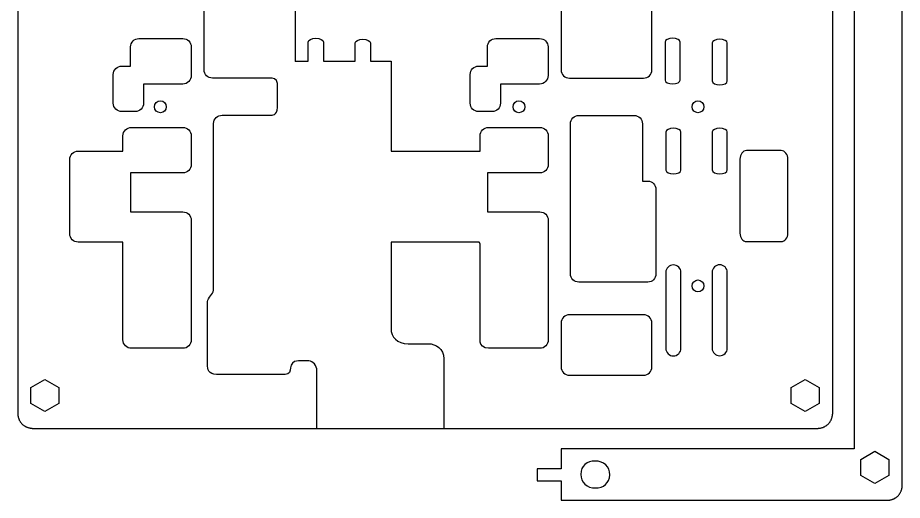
# Model space of a CAD drawing. Extents: x 6 to 603, y -295 to -9.
# Drawn here: x 454 to 602.8, y -294.6 to -213.4 of the extents above; entities that cross this region are included whole.
import ezdxf

# ---------------------------------------------------------------- set-up
doc = ezdxf.new("R2010")
doc.units = 0
doc.layers.add('PCB_LAYER', color=7, linetype='CONTINUOUS')
doc.layers.add('UNDER_PCB_V3', color=7, linetype='CONTINUOUS')

# ---------------------------------------------------------------- blocks, each defined once
blk = doc.blocks.new('BLOCK_12')
at = {"layer": 'UNDER_PCB_V3'}
blk.add_open_spline([(477.98, -227.36), (477.42, -227.36), (476.97, -227.81), (476.97, -228.37), (476.97, -228.92), (477.42, -229.37), (477.98, -229.37), (478.53, -229.37), (478.98, -228.92), (478.98, -228.37), (478.98, -227.81), (478.53, -227.36), (477.98, -227.36), (477.98, -227.36), (477.98, -227.36), (477.98, -227.36)], degree=3, knots=[0, 0, 0, 0, 1, 1, 1, 2, 2, 2, 3, 3, 3, 4, 4, 4, 5, 5, 5, 5], dxfattribs=at)
blk = doc.blocks.new('BLOCK_11')
at = {"layer": 'UNDER_PCB_V3'}
blk.add_blockref('BLOCK_12', (0, 0), dxfattribs=at)
blk = doc.blocks.new('BLOCK_26')
at = {"layer": 'UNDER_PCB_V3'}
blk.add_open_spline([(538.33, -227.36), (537.78, -227.36), (537.33, -227.81), (537.33, -228.37), (537.33, -228.92), (537.78, -229.37), (538.33, -229.37), (538.88, -229.37), (539.33, -228.92), (539.33, -228.37), (539.33, -227.81), (538.88, -227.36), (538.33, -227.36), (538.33, -227.36), (538.33, -227.36), (538.33, -227.36)], degree=3, knots=[0, 0, 0, 0, 1, 1, 1, 2, 2, 2, 3, 3, 3, 4, 4, 4, 5, 5, 5, 5], dxfattribs=at)
blk = doc.blocks.new('BLOCK_27')
at = {"layer": 'UNDER_PCB_V3'}
blk.add_open_spline([(568.46, -257.49), (567.91, -257.49), (567.46, -257.94), (567.46, -258.5), (567.46, -259.05), (567.91, -259.5), (568.46, -259.5), (569.02, -259.5), (569.47, -259.05), (569.47, -258.5), (569.47, -257.94), (569.02, -257.49), (568.46, -257.49), (568.46, -257.49), (568.46, -257.49), (568.46, -257.49)], degree=3, knots=[0, 0, 0, 0, 1, 1, 1, 2, 2, 2, 3, 3, 3, 4, 4, 4, 5, 5, 5, 5], dxfattribs=at)
blk = doc.blocks.new('BLOCK_28')
at = {"layer": 'UNDER_PCB_V3'}
blk.add_open_spline([(568.46, -227.36), (567.91, -227.36), (567.46, -227.81), (567.46, -228.37), (567.46, -228.92), (567.91, -229.37), (568.46, -229.37), (569.02, -229.37), (569.47, -228.92), (569.47, -228.37), (569.47, -227.81), (569.02, -227.36), (568.46, -227.36), (568.46, -227.36), (568.46, -227.36), (568.46, -227.36)], degree=3, knots=[0, 0, 0, 0, 1, 1, 1, 2, 2, 2, 3, 3, 3, 4, 4, 4, 5, 5, 5, 5], dxfattribs=at)
blk = doc.blocks.new('BLOCK_25')
at = {"layer": 'UNDER_PCB_V3'}
for name in ['BLOCK_26', 'BLOCK_28', 'BLOCK_27']:
    blk.add_blockref(name, (0, 0), dxfattribs=at)
blk = doc.blocks.new('BLOCK_42')
at = {"layer": 'UNDER_PCB_V3'}
for points in [[(500.65, -220.66), (500.61, -220.66)], [(497.71, -223.54), (497.71, -223.54)], [(516.81, -251.12), (516.81, -251.12)], [(516.8, -265.66), (516.8, -265.66)], [(519.67, -268.22), (519.67, -268.22)]]:
    blk.add_lwpolyline(points, dxfattribs=at)
blk.add_open_spline([(504.33, -282.45), (504.33, -282.45), (504.33, -273.59), (504.33, -272.76), (504.33, -271.92), (503.72, -271.11), (502.94, -271.11), (502.16, -271.11), (501.97, -271.11), (501.23, -271.11), (499.07, -271.11), (500.62, -273.4), (498.96, -273.4), (497.95, -273.4), (494.66, -273.4), (487.95, -273.4), (486.38, -273.4), (485.92, -272.91), (485.92, -271.98), (485.92, -271.62), (485.92, -266.51), (485.92, -261.1), (485.92, -260.49), (486.92, -259.87), (486.92, -259.22), (486.93, -247.49), (486.94, -231.19), (486.94, -231.19), (486.94, -230.4), (487.58, -229.77), (488.36, -229.77), (488.36, -229.77), (496.63, -229.77), (496.63, -229.77), (496.63, -229.77), (497.71, -229.9), (497.71, -228.46), (497.71, -228.46), (497.71, -225.3), (497.71, -224.45), (497.71, -223.6), (496.64, -223.54), (496.64, -223.54), (496.64, -223.54), (486.76, -223.54), (486.76, -223.54), (485.98, -223.54), (485.35, -222.91), (485.35, -222.13), (485.35, -222.13), (485.35, -204.55), (485.35, -204.55), (485.35, -203.77), (485.98, -203.13), (486.76, -203.13), (486.76, -203.13), (499.24, -203.13), (499.24, -203.13), (500.02, -203.13), (500.65, -203.77), (500.65, -204.55), (500.65, -204.55), (500.65, -220.66), (500.65, -220.66), (500.65, -220.66), (502.86, -220.66), (502.86, -220.66), (502.86, -220.66), (502.86, -217.47), (502.86, -217.47), (502.86, -217.12), (503.43, -216.83), (504.14, -216.83), (504.84, -216.83), (505.41, -217.12), (505.41, -217.47), (505.41, -217.47), (505.41, -220.66), (505.41, -220.66), (505.41, -220.66), (510.78, -220.66), (510.78, -220.66), (510.78, -220.66), (510.78, -217.63), (510.78, -217.63), (510.78, -217.28), (511.35, -217), (512.05, -217), (512.76, -217), (513.33, -217.28), (513.33, -217.63), (513.33, -217.63), (513.33, -220.66), (513.33, -220.66), (513.33, -220.66), (516.81, -220.66), (516.81, -220.66), (516.81, -220.66), (516.81, -235.82), (516.81, -235.82), (516.82, -235.82), (516.83, -235.82), (516.84, -235.82), (516.84, -235.82), (531.62, -235.82), (531.62, -235.82), (531.68, -235.82), (531.73, -235.83), (531.79, -235.84), (531.79, -235.84), (531.79, -233.26), (531.79, -233.26), (531.79, -232.48), (532.42, -231.84), (533.2, -231.84), (533.2, -231.84), (541.85, -231.84), (541.85, -231.84), (542.63, -231.84), (543.27, -232.48), (543.27, -233.26), (543.27, -233.26), (543.27, -238.08), (543.27, -238.08), (543.27, -238.86), (542.63, -239.49), (541.85, -239.49), (541.85, -239.49), (533.2, -239.49), (533.2, -239.49), (533.15, -239.49), (533.09, -239.48), (533.04, -239.48), (533.04, -239.48), (533.04, -246.05), (533.04, -246.05), (533.09, -246.04), (533.15, -246.03), (533.2, -246.03), (533.2, -246.03), (541.85, -246.03), (541.85, -246.03), (542.63, -246.03), (543.27, -246.67), (543.27, -247.45), (543.27, -247.45), (543.27, -267.57), (543.27, -267.57), (543.27, -268.36), (542.63, -268.99), (541.85, -268.99), (541.85, -268.99), (533.2, -268.99), (533.2, -268.99), (532.42, -268.99), (531.79, -268.36), (531.79, -267.93), (531.79, -267.93), (531.79, -251.46), (531.79, -251.46), (531.73, -251.12), (531.68, -251.13), (531.62, -251.13), (531.62, -251.13), (516.84, -251.13), (516.84, -251.13), (516.83, -251.13), (516.82, -251.12), (516.81, -251.12), (516.81, -251.12), (516.8, -264.31), (516.8, -265.6), (516.8, -267.11), (517.86, -268.22), (519.67, -268.22), (519.76, -268.22), (522.07, -268.22), (523.1, -268.22), (524.31, -268.22), (525.68, -269.03), (525.68, -270.78), (525.68, -270.86), (525.68, -272.85), (525.68, -282.45)], degree=3, knots=[0, 0, 0, 0, 1, 1, 1, 2, 2, 2, 3, 3, 3, 4, 4, 4, 5, 5, 5, 6, 6, 6, 7, 7, 7, 8, 8, 8, 9, 9, 9, 10, 10, 10, 11, 11, 11, 12, 12, 12, 13, 13, 13, 14, 14, 14, 15, 15, 15, 16, 16, 16, 17, 17, 17, 18, 18, 18, 19, 19, 19, 20, 20, 20, 21, 21, 21, 22, 22, 22, 23, 23, 23, 24, 24, 24, 25, 25, 25, 26, 26, 26, 27, 27, 27, 28, 28, 28, 29, 29, 29, 30, 30, 30, 31, 31, 31, 32, 32, 32, 33, 33, 33, 34, 34, 34, 35, 35, 35, 36, 36, 36, 37, 37, 37, 38, 38, 38, 39, 39, 39, 40, 40, 40, 41, 41, 41, 42, 42, 42, 43, 43, 43, 44, 44, 44, 45, 45, 45, 46, 46, 46, 47, 47, 47, 48, 48, 48, 49, 49, 49, 50, 50, 50, 51, 51, 51, 52, 52, 52, 53, 53, 53, 54, 54, 54, 55, 55, 55, 56, 56, 56, 57, 57, 57, 58, 58, 58, 59, 59, 59, 60, 60, 60, 61, 61, 61, 61], dxfattribs=at)
blk = doc.blocks.new('BLOCK_41')
at = {"layer": 'UNDER_PCB_V3'}
for points in [[(502.86, -220.66), (502.86, -220.66)], [(505.41, -220.66), (505.41, -220.66)]]:
    blk.add_lwpolyline(points, dxfattribs=at)
blk.add_blockref('BLOCK_42', (0, 0), dxfattribs=at)
blk = doc.blocks.new('BLOCK_43')
at = {"layer": 'UNDER_PCB_V3'}
for points in [[(460.87, -278.28), (458.52, -279.63), (456.17, -278.28), (456.17, -275.56), (458.52, -274.21), (460.87, -275.56), (460.87, -278.28)], [(588.87, -278.28), (586.52, -279.63), (584.17, -278.28), (584.17, -275.56), (586.52, -274.21), (588.87, -275.56), (588.87, -278.28)]]:
    blk.add_lwpolyline(points, dxfattribs=at)
blk = doc.blocks.new('BLOCK_44')
at = {"layer": 'UNDER_PCB_V3'}
for points in [[(453.97, -25.91), (453.97, -279.91)], [(591.13, -279.91), (591.13, -25.91)], [(453.97, -279.91), (453.97, -279.99), (453.97, -280.08), (453.98, -280.16), (453.99, -280.24), (454, -280.33), (454.02, -280.41), (454.04, -280.49), (454.06, -280.58), (454.08, -280.66), (454.11, -280.74), (454.14, -280.82), (454.17, -280.9), (454.2, -280.97), (454.24, -281.05), (454.28, -281.13), (454.32, -281.2), (454.36, -281.27), (454.41, -281.34), (454.46, -281.41), (454.51, -281.48), (454.56, -281.54), (454.62, -281.61), (454.68, -281.67), (454.74, -281.73), (454.8, -281.79), (454.86, -281.84), (454.93, -281.9), (455, -281.95), (455.06, -282), (455.14, -282.04), (455.21, -282.09), (455.28, -282.13), (455.36, -282.17), (455.43, -282.21), (455.51, -282.24), (455.59, -282.27), (455.67, -282.3), (455.75, -282.33), (455.83, -282.35), (455.91, -282.38), (455.99, -282.39), (456.08, -282.41), (456.16, -282.42), (456.24, -282.43), (456.33, -282.44), (456.41, -282.45), (456.5, -282.45), (456.51, -282.45)], [(588.59, -282.45), (588.67, -282.45), (588.76, -282.44), (588.84, -282.43), (588.92, -282.42), (589.01, -282.41), (589.09, -282.4), (589.17, -282.38), (589.26, -282.36), (589.34, -282.33), (589.42, -282.31), (589.5, -282.28), (589.58, -282.25), (589.65, -282.21), (589.73, -282.18), (589.81, -282.14), (589.88, -282.09), (589.95, -282.05), (590.02, -282), (590.09, -281.95), (590.16, -281.9), (590.22, -281.85), (590.29, -281.79), (590.35, -281.74), (590.41, -281.68), (590.47, -281.62), (590.52, -281.55), (590.58, -281.49), (590.63, -281.42), (590.68, -281.35), (590.72, -281.28), (590.77, -281.21), (590.81, -281.13), (590.85, -281.06), (590.89, -280.98), (590.92, -280.91), (590.95, -280.83), (590.98, -280.75), (591.01, -280.67), (591.03, -280.59), (591.06, -280.5), (591.07, -280.42), (591.09, -280.34), (591.1, -280.26), (591.11, -280.17), (591.12, -280.09), (591.13, -280), (591.13, -279.92), (591.13, -279.91)], [(456.51, -282.45), (588.59, -282.45)]]:
    blk.add_lwpolyline(points, dxfattribs=at)
blk = doc.blocks.new('BLOCK_10')
at = {"layer": 'UNDER_PCB_V3'}
for points, knots in [([(559.3, -203.13), (560.08, -203.13), (560.71, -203.77), (560.71, -204.55), (560.71, -204.55), (560.71, -222.13), (560.71, -222.13), (560.71, -222.91), (560.08, -223.54), (559.3, -223.54), (559.3, -223.54), (546.82, -223.54), (546.82, -223.54), (546.04, -223.54), (545.41, -222.91), (545.41, -222.13), (545.41, -222.13), (545.41, -204.55), (545.41, -204.55), (545.41, -203.77), (546.04, -203.13), (546.82, -203.13), (546.82, -203.13), (559.3, -203.13), (559.3, -203.13)], [0, 0, 0, 0, 1, 1, 1, 2, 2, 2, 3, 3, 3, 4, 4, 4, 5, 5, 5, 6, 6, 6, 7, 7, 7, 8, 8, 8, 8]), ([(472.97, -218.3), (472.97, -218.3), (472.97, -221.51), (472.97, -221.51), (472.97, -221.51), (471.48, -221.51), (471.48, -221.51), (470.7, -221.51), (470.06, -222.14), (470.06, -222.92), (470.06, -222.92), (470.06, -227.74), (470.06, -227.74), (470.06, -228.53), (470.7, -229.16), (471.48, -229.16), (471.48, -229.16), (473.75, -229.16), (473.75, -229.16), (474.53, -229.16), (475.16, -228.53), (475.16, -227.74), (475.16, -227.74), (475.16, -224.53), (475.16, -224.53), (475.16, -224.53), (481.75, -224.53), (481.75, -224.53), (482.54, -224.53), (483.17, -223.9), (483.17, -223.12), (483.17, -223.12), (483.17, -218.3), (483.17, -218.3), (483.17, -217.51), (482.54, -216.88), (481.75, -216.88), (481.75, -216.88), (474.38, -216.88), (474.38, -216.88), (473.6, -216.88), (472.97, -217.51), (472.97, -218.3)], [0, 0, 0, 0, 1, 1, 1, 2, 2, 2, 3, 3, 3, 4, 4, 4, 5, 5, 5, 6, 6, 6, 7, 7, 7, 8, 8, 8, 9, 9, 9, 10, 10, 10, 11, 11, 11, 12, 12, 12, 13, 13, 13, 14, 14, 14, 14]), ([(533.03, -218.3), (533.03, -218.3), (533.03, -221.51), (533.03, -221.51), (533.03, -221.51), (531.54, -221.51), (531.54, -221.51), (530.76, -221.51), (530.12, -222.14), (530.12, -222.92), (530.12, -222.92), (530.12, -227.74), (530.12, -227.74), (530.12, -228.53), (530.76, -229.16), (531.54, -229.16), (531.54, -229.16), (533.81, -229.16), (533.81, -229.16), (534.59, -229.16), (535.22, -228.53), (535.22, -227.74), (535.22, -227.74), (535.22, -224.53), (535.22, -224.53), (535.22, -224.53), (541.81, -224.53), (541.81, -224.53), (542.6, -224.53), (543.23, -223.9), (543.23, -223.12), (543.23, -223.12), (543.23, -218.3), (543.23, -218.3), (543.23, -217.51), (542.6, -216.88), (541.81, -216.88), (541.81, -216.88), (534.44, -216.88), (534.44, -216.88), (533.66, -216.88), (533.03, -217.51), (533.03, -218.3)], [0, 0, 0, 0, 1, 1, 1, 2, 2, 2, 3, 3, 3, 4, 4, 4, 5, 5, 5, 6, 6, 6, 7, 7, 7, 8, 8, 8, 9, 9, 9, 10, 10, 10, 11, 11, 11, 12, 12, 12, 13, 13, 13, 14, 14, 14, 14]), ([(564.2, -216.83), (564.9, -216.83), (565.47, -217.12), (565.47, -217.47), (565.47, -217.47), (565.47, -223.86), (565.47, -223.86), (565.47, -224.21), (564.9, -224.5), (564.2, -224.5), (564.2, -224.5), (564.2, -224.5), (564.2, -224.5), (563.49, -224.5), (562.92, -224.21), (562.92, -223.86), (562.92, -223.86), (562.92, -217.47), (562.92, -217.47), (562.92, -217.12), (563.49, -216.83), (564.2, -216.83), (564.2, -216.83), (564.2, -216.83), (564.2, -216.83)], [0, 0, 0, 0, 1, 1, 1, 2, 2, 2, 3, 3, 3, 4, 4, 4, 5, 5, 5, 6, 6, 6, 7, 7, 7, 8, 8, 8, 8]), ([(572.11, -217), (572.82, -217), (573.39, -217.28), (573.39, -217.63), (573.39, -217.63), (573.39, -224.02), (573.39, -224.02), (573.39, -224.38), (572.82, -224.66), (572.11, -224.66), (572.11, -224.66), (572.11, -224.66), (572.11, -224.66), (571.41, -224.66), (570.84, -224.38), (570.84, -224.02), (570.84, -224.02), (570.84, -217.63), (570.84, -217.63), (570.84, -217.28), (571.41, -217), (572.11, -217), (572.11, -217), (572.11, -217), (572.11, -217)], [0, 0, 0, 0, 1, 1, 1, 2, 2, 2, 3, 3, 3, 4, 4, 4, 5, 5, 5, 6, 6, 6, 7, 7, 7, 8, 8, 8, 8]), ([(547, -231.21), (547, -231.21), (547, -247.97), (547, -247.97), (547, -247.97), (547, -255.34), (547, -255.34), (547, -255.34), (547, -256.44), (547, -256.44), (547, -257.23), (547.64, -257.86), (548.42, -257.86), (548.42, -257.86), (557.7, -257.86), (557.7, -257.86), (557.7, -257.86), (559.08, -257.86), (559.08, -257.86), (559.08, -257.86), (560.04, -257.86), (560.04, -257.86), (560.77, -257.86), (561.37, -257.23), (561.37, -256.44), (561.37, -256.44), (561.37, -242.27), (561.37, -242.27), (561.37, -241.48), (560.77, -240.85), (560.04, -240.85), (560.04, -240.85), (559.12, -240.85), (559.12, -240.85), (559.12, -240.85), (559.12, -231.21), (559.12, -231.21), (559.12, -230.43), (558.48, -229.8), (557.7, -229.8), (557.7, -229.8), (548.42, -229.8), (548.42, -229.8), (547.64, -229.8), (547, -230.43), (547, -231.21)], [0, 0, 0, 0, 1, 1, 1, 2, 2, 2, 3, 3, 3, 4, 4, 4, 5, 5, 5, 6, 6, 6, 7, 7, 7, 8, 8, 8, 9, 9, 9, 10, 10, 10, 11, 11, 11, 12, 12, 12, 13, 13, 13, 14, 14, 14, 15, 15, 15, 15]), ([(471.69, -233.26), (471.69, -233.26), (471.69, -235.84), (471.69, -235.84), (471.64, -235.83), (471.58, -235.82), (471.53, -235.82), (471.53, -235.82), (464.16, -235.82), (464.16, -235.82), (463.37, -235.82), (462.74, -236.45), (462.74, -237.24), (462.74, -237.24), (462.74, -249.71), (462.74, -249.71), (462.74, -250.49), (463.37, -251.13), (464.16, -251.13), (464.16, -251.13), (471.53, -251.13), (471.53, -251.13), (471.58, -251.13), (471.64, -251.12), (471.69, -251.11), (471.69, -251.11), (471.69, -267.57), (471.69, -267.57), (471.69, -268.36), (472.33, -268.99), (473.11, -268.99), (473.11, -268.99), (481.75, -268.99), (481.75, -268.99), (482.54, -268.99), (483.17, -268.36), (483.17, -267.57), (483.17, -267.57), (483.17, -247.45), (483.17, -247.45), (483.17, -246.67), (482.54, -246.03), (481.75, -246.03), (481.75, -246.03), (473.11, -246.03), (473.11, -246.03), (473.05, -246.03), (473, -246.04), (472.94, -246.05), (472.94, -246.05), (472.94, -239.48), (472.94, -239.48), (473, -239.48), (473.05, -239.49), (473.11, -239.49), (473.11, -239.49), (481.75, -239.49), (481.75, -239.49), (482.54, -239.49), (483.17, -238.86), (483.17, -238.08), (483.17, -238.08), (483.17, -233.26), (483.17, -233.26), (483.17, -232.48), (482.54, -231.84), (481.75, -231.84), (481.75, -231.84), (473.11, -231.84), (473.11, -231.84), (472.33, -231.84), (471.69, -232.48), (471.69, -233.26)], [0, 0, 0, 0, 1, 1, 1, 2, 2, 2, 3, 3, 3, 4, 4, 4, 5, 5, 5, 6, 6, 6, 7, 7, 7, 8, 8, 8, 9, 9, 9, 10, 10, 10, 11, 11, 11, 12, 12, 12, 13, 13, 13, 14, 14, 14, 15, 15, 15, 16, 16, 16, 17, 17, 17, 18, 18, 18, 19, 19, 19, 20, 20, 20, 21, 21, 21, 22, 22, 22, 23, 23, 23, 24, 24, 24, 24]), ([(564.32, -231.98), (565.02, -231.98), (565.59, -232.26), (565.59, -232.62), (565.59, -232.62), (565.59, -239.01), (565.59, -239.01), (565.59, -239.36), (565.02, -239.64), (564.32, -239.64), (564.32, -239.64), (564.32, -239.64), (564.32, -239.64), (563.61, -239.64), (563.04, -239.36), (563.04, -239.01), (563.04, -239.01), (563.04, -232.62), (563.04, -232.62), (563.04, -232.26), (563.61, -231.98), (564.32, -231.98), (564.32, -231.98), (564.32, -231.98), (564.32, -231.98)], [0, 0, 0, 0, 1, 1, 1, 2, 2, 2, 3, 3, 3, 4, 4, 4, 5, 5, 5, 6, 6, 6, 7, 7, 7, 8, 8, 8, 8]), ([(572.11, -231.97), (572.82, -231.97), (573.39, -232.25), (573.39, -232.6), (573.39, -232.6), (573.39, -238.99), (573.39, -238.99), (573.39, -239.35), (572.82, -239.63), (572.11, -239.63), (572.11, -239.63), (572.11, -239.63), (572.11, -239.63), (571.41, -239.63), (570.84, -239.35), (570.84, -238.99), (570.84, -238.99), (570.84, -232.6), (570.84, -232.6), (570.84, -232.25), (571.41, -231.97), (572.11, -231.97), (572.11, -231.97), (572.11, -231.97), (572.11, -231.97)], [0, 0, 0, 0, 1, 1, 1, 2, 2, 2, 3, 3, 3, 4, 4, 4, 5, 5, 5, 6, 6, 6, 7, 7, 7, 8, 8, 8, 8]), ([(575.51, -237.15), (575.51, -236.37), (576.02, -235.74), (576.64, -235.74), (576.64, -235.74), (582.47, -235.74), (582.47, -235.74), (583.09, -235.74), (583.59, -236.37), (583.59, -237.15), (583.59, -237.15), (583.59, -249.63), (583.59, -249.63), (583.59, -250.41), (583.09, -251.04), (582.47, -251.04), (582.47, -251.04), (576.64, -251.04), (576.64, -251.04), (576.02, -251.04), (575.51, -250.41), (575.51, -249.63), (575.51, -249.63), (575.51, -237.15), (575.51, -237.15)], [0, 0, 0, 0, 1, 1, 1, 2, 2, 2, 3, 3, 3, 4, 4, 4, 5, 5, 5, 6, 6, 6, 7, 7, 7, 8, 8, 8, 8]), ([(564.32, -254.96), (565.02, -254.96), (565.59, -255.53), (565.59, -256.24), (565.59, -256.24), (565.59, -268.99), (565.59, -268.99), (565.59, -269.7), (565.02, -270.27), (564.32, -270.27), (564.32, -270.27), (564.32, -270.27), (564.32, -270.27), (563.61, -270.27), (563.04, -269.7), (563.04, -268.99), (563.04, -268.99), (563.04, -256.24), (563.04, -256.24), (563.04, -255.53), (563.61, -254.96), (564.32, -254.96), (564.32, -254.96), (564.32, -254.96), (564.32, -254.96)], [0, 0, 0, 0, 1, 1, 1, 2, 2, 2, 3, 3, 3, 4, 4, 4, 5, 5, 5, 6, 6, 6, 7, 7, 7, 8, 8, 8, 8]), ([(572.11, -254.93), (572.82, -254.93), (573.39, -255.51), (573.39, -256.21), (573.39, -256.21), (573.39, -268.97), (573.39, -268.97), (573.39, -269.67), (572.82, -270.24), (572.11, -270.24), (572.11, -270.24), (572.11, -270.24), (572.11, -270.24), (571.41, -270.24), (570.84, -269.67), (570.84, -268.97), (570.84, -268.97), (570.84, -256.21), (570.84, -256.21), (570.84, -255.51), (571.41, -254.93), (572.11, -254.93), (572.11, -254.93), (572.11, -254.93), (572.11, -254.93)], [0, 0, 0, 0, 1, 1, 1, 2, 2, 2, 3, 3, 3, 4, 4, 4, 5, 5, 5, 6, 6, 6, 7, 7, 7, 8, 8, 8, 8]), ([(559.3, -263.33), (560.08, -263.33), (560.71, -263.96), (560.71, -264.74), (560.71, -264.74), (560.71, -272.11), (560.71, -272.11), (560.71, -272.9), (560.08, -273.53), (559.3, -273.53), (559.3, -273.53), (546.82, -273.53), (546.82, -273.53), (546.04, -273.53), (545.41, -272.9), (545.41, -272.11), (545.41, -272.11), (545.41, -264.74), (545.41, -264.74), (545.41, -263.96), (546.04, -263.33), (546.82, -263.33), (546.82, -263.33), (559.3, -263.33), (559.3, -263.33)], [0, 0, 0, 0, 1, 1, 1, 2, 2, 2, 3, 3, 3, 4, 4, 4, 5, 5, 5, 6, 6, 6, 7, 7, 7, 8, 8, 8, 8])]:
    blk.add_open_spline(points, degree=3, knots=knots, dxfattribs=at)
for name in ['BLOCK_44', 'BLOCK_43', 'BLOCK_41', 'BLOCK_11', 'BLOCK_25']:
    blk.add_blockref(name, (0, 0), dxfattribs=at)
blk = doc.blocks.new('BLOCK_9')
at = {"layer": 'UNDER_PCB_V3'}
blk.add_blockref('BLOCK_10', (0, 0), dxfattribs=at)
blk = doc.blocks.new('BLOCK_49')
at = {"layer": 'PCB_LAYER'}
for points in [[(602.84, -135.05), (599.79, -135.05), (599.79, -139.04), (597.79, -139.04), (597.79, -135.05), (594.73, -135.05), (594.73, -285.87), (545.41, -285.87), (545.41, -289.26), (541.42, -289.26), (541.42, -291.26), (545.41, -291.26), (545.41, -294.55), (600.31, -294.55), (600.39, -294.55), (600.48, -294.55), (600.56, -294.54), (600.64, -294.53), (600.73, -294.52), (600.81, -294.5), (600.89, -294.48), (600.98, -294.46), (601.06, -294.44), (601.14, -294.41), (601.22, -294.38), (601.3, -294.35), (601.37, -294.32), (601.45, -294.28), (601.53, -294.24), (601.6, -294.2), (601.67, -294.16), (601.74, -294.11), (601.81, -294.06), (601.88, -294.01), (601.94, -293.96), (602.01, -293.9), (602.07, -293.84), (602.13, -293.78), (602.19, -293.72), (602.24, -293.66), (602.3, -293.59), (602.35, -293.52), (602.4, -293.46), (602.44, -293.39), (602.49, -293.31), (602.53, -293.24), (602.57, -293.16), (602.61, -293.09), (602.64, -293.01), (602.67, -292.93), (602.7, -292.85), (602.73, -292.77), (602.75, -292.69), (602.78, -292.61), (602.79, -292.53), (602.81, -292.44), (602.82, -292.36), (602.83, -292.28), (602.84, -292.19), (602.85, -292.11), (602.85, -292.02), (602.85, -292.01), (602.85, -135.05), (602.84, -135.05)], [(600.59, -166.38), (598.24, -167.74), (595.89, -166.38), (595.89, -163.67), (598.24, -162.31), (600.59, -163.67), (600.59, -166.38)], [(600.59, -290.38), (598.24, -291.74), (595.89, -290.38), (595.89, -287.67), (598.24, -286.31), (600.59, -287.67), (600.59, -290.38)]]:
    blk.add_lwpolyline(points, dxfattribs=at)
blk.add_open_spline([(551.11, -287.95), (552.66, -287.95), (553.6, -288.89), (553.6, -290.27), (553.6, -291.67), (552.54, -292.48), (551.2, -292.48), (549.79, -292.48), (548.73, -291.58), (548.73, -290.19), (548.73, -288.74), (549.81, -287.95), (551.11, -287.95)], degree=3, knots=[0, 0, 0, 0, 1, 1, 1, 2, 2, 2, 3, 3, 3, 4, 4, 4, 4], dxfattribs=at)

msp = doc.modelspace()

# ---------------------------------------------------------------- block references
at = {"layer": 'PCB_LAYER'}
msp.add_blockref('BLOCK_49', (0, 0), dxfattribs=at)
at = {"layer": 'UNDER_PCB_V3'}
msp.add_blockref('BLOCK_9', (0, 0), dxfattribs=at)

doc.saveas('drawing.dxf')
